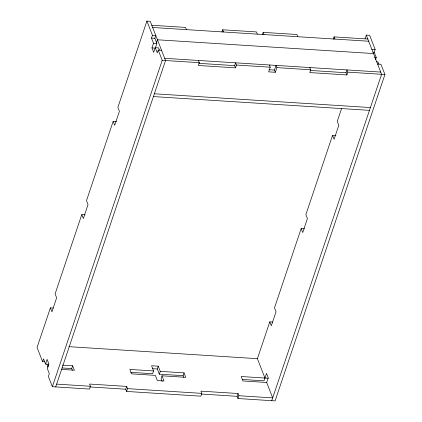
<?xml version="1.0" encoding="UTF-8"?>
<svg xmlns="http://www.w3.org/2000/svg" width="422" height="422" viewBox="0 0 422 422"><rect width="100%" height="100%" fill="white"/><g stroke="black" fill="none" stroke-linecap="round" stroke-linejoin="round"><path stroke-width="0.63" d="M53.188 308.034L50.403 307.86L37.062 347.491L42.601 361.67L44.827 361.812M85.128 214.814L81.784 214.603L55.108 293.87L56.648 297.816L51.943 311.805L50.403 307.86M116.509 121.562L113.17 121.346L86.494 200.614L88.034 204.559L83.324 218.549L81.784 214.603M55.709 386.916L165.551 60.525L150.248 21.311L146.909 21.1L117.875 107.362L119.415 111.308L114.71 125.292L113.17 121.346M42.601 361.67L43.54 358.874L45.56 364.054L48.905 364.265M159.49 50.213L158.593 47.908L155.254 47.697L153.682 52.36L151.952 47.918L153.518 43.255L151.498 38.08L152.442 35.279L146.909 21.1M151.952 47.918L155.291 48.134L156.863 43.471L154.842 38.291L155.781 35.495L152.442 35.279M45.56 364.054L47.132 359.391L48.862 363.827L47.296 368.49L49.316 373.67L48.372 376.466L52.365 386.7L89.49 389.068L90.429 386.272L89.564 384.052L126.684 386.415L127.549 388.636L126.611 391.437L200.851 396.168L201.79 393.367L200.925 391.152L238.045 393.515L238.915 395.736L237.971 398.532L275.091 400.9L384.938 74.509L380.939 64.276L377.6 64.06M156.515 42.58L157.453 39.784L373.502 53.557M48.715 364.824L47.96 367.061L46.837 364.186M161.557 50.292L158.213 50.076L157.274 52.877L155.254 47.697M52.365 386.7L162.212 60.309L158.213 50.076M72.368 370.242L71.719 368.575L72.658 365.779L62.387 365.125M198.467 60.457L199.332 62.678L198.387 65.473L235.508 67.842L236.452 65.046L235.587 62.825L234.643 65.621L235.508 67.842M221.935 32.019L222.689 29.777L256.47 31.93L257.336 34.15M126.611 391.437L125.74 389.216L126.684 386.415M262.368 34.688L263.149 32.357L296.93 34.509L297.795 36.73M183.728 377.342L183.079 375.675L159.321 374.161L160.265 371.365L158.245 366.185L151.561 365.758L153.582 370.938L152.643 373.734L130.809 372.346M159.321 374.161L157.3 368.981L158.245 366.185M160.265 371.365L184.024 372.879L185.754 377.315L161.995 375.802L161.056 378.603L162.18 381.477M269.368 64.977L270.233 67.198L268.661 71.861L275.344 72.283L276.911 67.625L276.046 65.405L274.479 70.068L275.344 72.283M183.079 375.675L184.024 372.879M309.827 67.557L310.692 69.778L309.753 72.573L346.873 74.942L347.812 72.141L346.947 69.925L346.008 72.721L346.873 74.942M333.301 39.114L334.05 36.878L367.831 39.03M237.971 398.532L237.106 396.316L238.045 393.515M264.947 378.038L257.394 358.679L269.79 321.844L272.57 322.023M304.51 228.803L301.171 228.587L274.495 307.854L276.035 311.8L271.325 325.789L269.79 321.844M335.896 135.546L332.557 135.335L305.876 214.603L307.416 218.549L302.711 232.533L301.171 228.587M341.641 108.333L337.262 121.346L338.803 125.292L334.092 139.281L332.557 135.335M365.046 38.782L366.291 35.084L369.635 35.3L375.169 49.479L374.224 52.275L376.245 57.455L375.464 59.787M238.915 395.736L272.691 397.888L266.678 382.474L268.25 377.811L266.514 373.375L264.003 380.834L242.175 379.441M271.752 400.689L381.593 74.298L366.291 35.084M151.788 25.257L185.569 27.414L186.434 29.63M371.824 49.263L375.169 49.479M151.498 38.08L154.842 38.291M373.111 52.207L374.224 52.275M153.518 43.255L156.863 43.471M374.578 57.35L376.245 57.455M376.308 61.786L377.98 61.892L378.877 64.197M380.728 72.078L164.685 58.305M162.212 60.309L199.332 62.678M236.452 65.046L270.233 67.198M276.911 67.625L310.692 69.778M347.812 72.141L384.938 74.509M198.825 63.337L234.643 65.621M310.186 70.437L346.008 72.721M269.009 69.72L274.479 70.068M154.357 93.784L370.4 107.557M153.413 96.58L369.461 110.353M68.928 346.662L257.394 358.679M152.442 368.675L157.3 368.981M153.582 370.938L129.828 369.424L131.559 373.86L155.317 375.38L157.337 380.554L164.021 380.982L161.995 375.802M268.286 378.249L241.189 376.524L242.919 380.961L266.678 382.474M62.087 367.963L71.719 368.575M61.549 369.398L74.393 370.221L72.658 365.779M56.648 384.115L90.429 386.272M127.549 388.636L201.79 393.367M89.923 386.932L125.74 389.216M201.289 394.032L237.106 396.316M334.05 36.878L334.92 39.098M263.149 32.357L264.019 34.578M222.689 29.777L223.554 31.998M368.686 41.224L152.653 27.477"/></g></svg>
